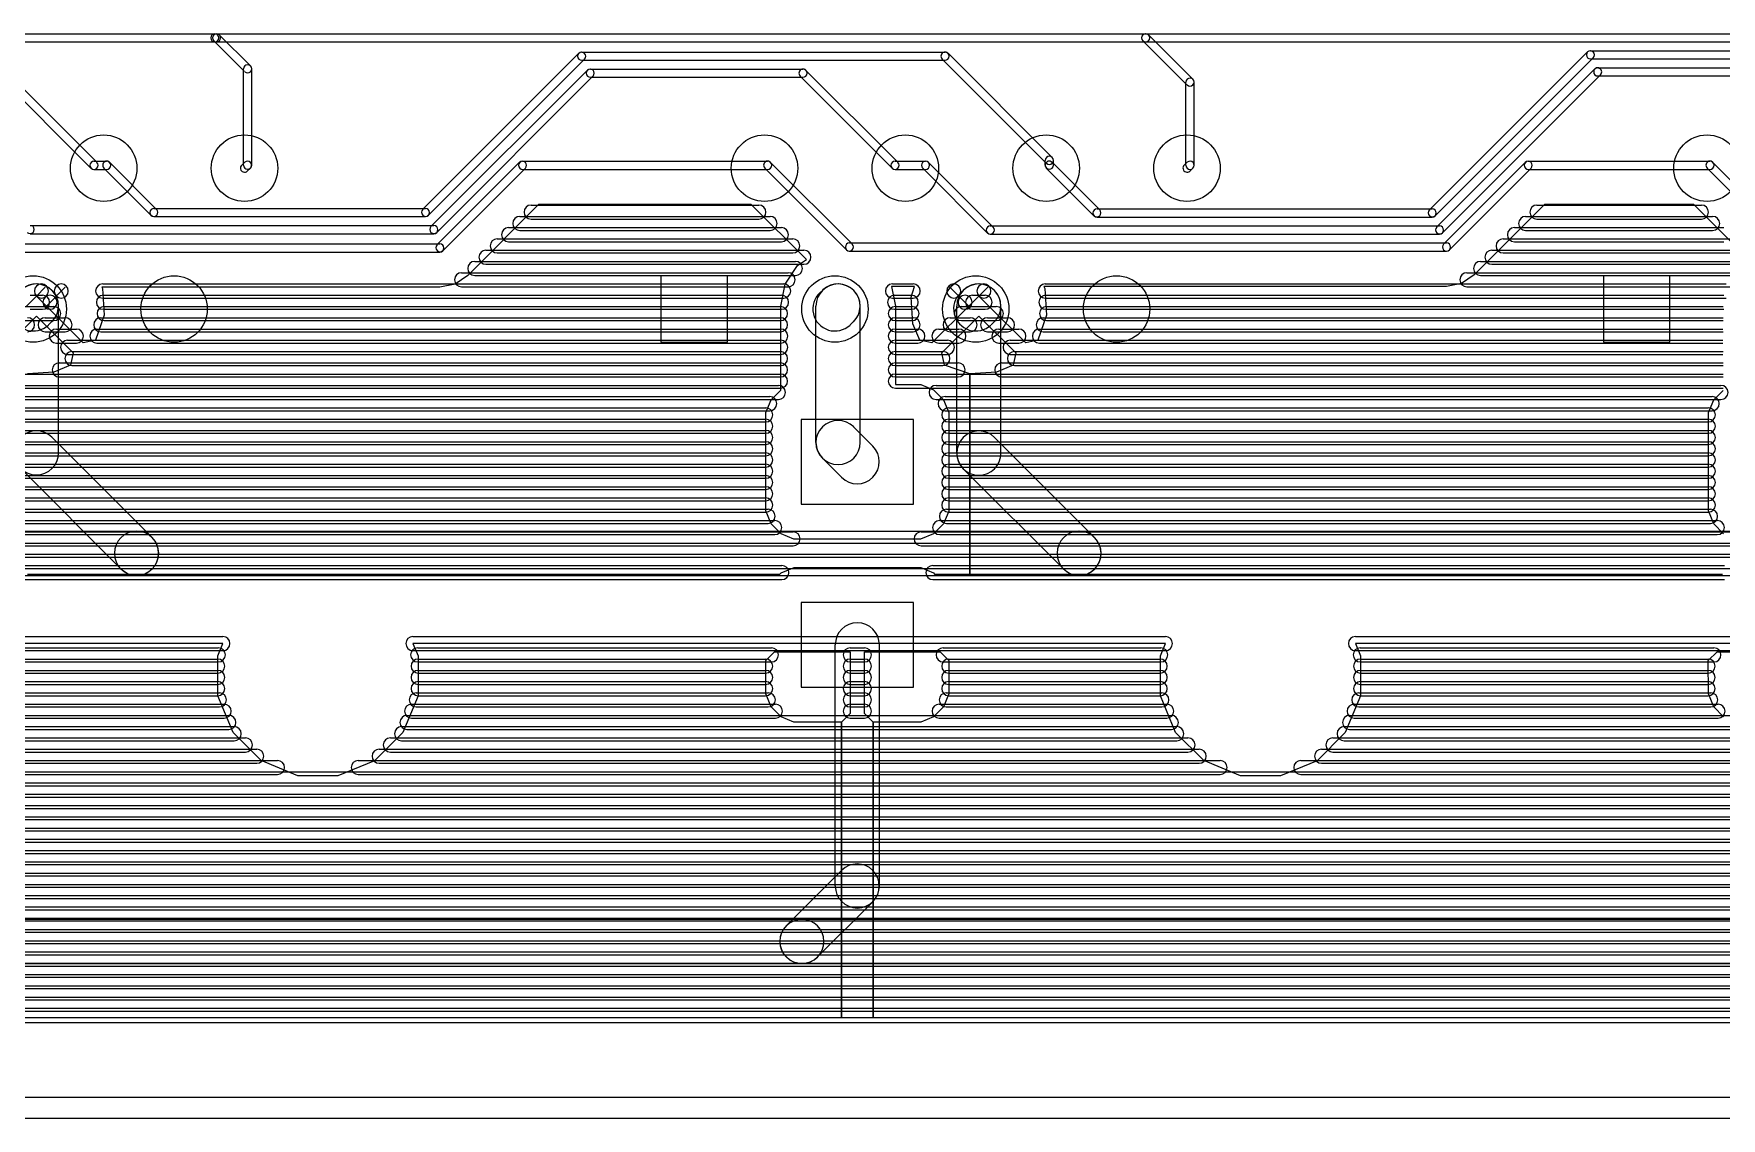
# Model space of a CAD drawing. Extents: x 25909 to 94169, y 14485 to 72115.
# Drawn here: x 56750 to 68733, y 14485 to 22187 of the extents above; entities that cross this region are included whole.
import ezdxf

# ---------------------------------------------------------------- set-up
doc = ezdxf.new("R2010")
doc.units = 0
doc.layers.add('BLACK', color=1, linetype='CONTINUOUS')

msp = doc.modelspace()

# ---------------------------------------------------------------- linework, layer by layer
at = {"layer": 'BLACK'}
for p, q in [((55411, 22187), (58035, 22187)), ((58035, 22187), (58047, 22187)), ((58035, 22187), (64645, 22187)), ((58069, 22178), (58288, 21959)), ((64646, 22187), (71298, 22187)), ((64667, 22178), (64980, 21865)), ((55411, 22129), (58035, 22129)), ((57197, 21274), (56414, 22057)), ((58028, 22137), (58247, 21918)), ((58035, 22129), (58047, 22129)), ((58035, 22129), (64645, 22129)), ((60641, 22057), (63221, 22057)), ((64626, 22137), (64939, 21824)), ((64646, 22129), (71298, 22129)), ((67783, 22058), (66660, 20935)), ((67804, 22066), (69866, 22066)), ((57156, 21233), (56373, 22016)), ((58239, 21254), (58239, 21938)), ((58297, 21254), (58297, 21938)), ((60620, 22048), (59511, 20939)), ((60661, 22007), (59552, 20898)), ((60641, 21999), (63221, 21999)), ((60702, 21936), (62212, 21936)), ((63940, 21268), (63201, 22007)), ((63981, 21309), (63242, 22048)), ((67824, 22017), (66701, 20894)), ((66712, 20814), (67835, 21937)), ((67804, 22008), (69866, 22008)), ((67856, 21945), (68990, 21945)), ((60681, 21928), (59570, 20817)), ((60722, 21887), (59611, 20776)), ((60702, 21878), (62212, 21878)), ((62845, 21233), (62192, 21886)), ((62886, 21274), (62233, 21927)), ((64932, 21253), (64932, 21843)), ((64990, 21253), (64990, 21843)), ((66753, 20773), (67876, 21896)), ((67856, 21887), (68990, 21887)), ((57177, 21282), (57267, 21282)), ((57177, 21224), (57267, 21224)), ((57581, 20899), (57248, 21232)), ((57622, 20940), (57289, 21273)), ((58226, 21254), (58248, 21274)), ((58266, 21212), (58288, 21232)), ((60200, 21274), (59613, 20687)), ((60241, 21233), (59654, 20646)), ((60221, 21282), (61961, 21282)), ((60221, 21224), (61961, 21224)), ((62520, 20653), (61941, 21232)), ((62561, 20694), (61982, 21273)), ((62866, 21282), (63082, 21282)), ((62866, 21224), (63082, 21224)), ((63062, 21232), (63521, 20773)), ((63103, 21273), (63562, 20814)), ((63932, 21254), (63932, 21288)), ((64278, 20894), (63940, 21232)), ((64320, 20936), (63982, 21274)), ((63990, 21254), (63990, 21288)), ((64919, 21254), (64941, 21274)), ((64959, 21212), (64981, 21232)), ((67341, 21273), (66762, 20694)), ((67382, 21232), (66803, 20653)), ((67363, 21282), (68653, 21282)), ((67363, 21224), (68653, 21224)), ((69226, 20639), (68633, 21232)), ((69267, 20680), (68674, 21273)), ((60335, 20974), (59831, 20469)), ((61845, 20974), (60335, 20974)), ((62236, 20584), (61845, 20974)), ((67478, 20974), (66979, 20475)), ((68538, 20974), (67478, 20974)), ((68928, 20584), (68538, 20974)), ((57603, 20947), (59531, 20947)), ((57603, 20889), (59531, 20889)), ((60201, 20890), (61979, 20890)), ((60281, 20970), (61899, 20970)), ((60281, 20870), (61899, 20870)), ((64300, 20943), (66680, 20943)), ((64300, 20885), (66680, 20885)), ((67344, 20890), (68672, 20890)), ((67424, 20970), (68592, 20970)), ((67424, 20870), (68592, 20870)), ((56725, 20825), (59591, 20825)), ((56725, 20767), (59591, 20767)), ((60121, 20810), (62059, 20810)), ((60201, 20790), (61979, 20790)), ((63542, 20822), (66732, 20822)), ((63542, 20764), (66732, 20764)), ((67264, 20810), (68752, 20810)), ((67344, 20790), (68672, 20790)), ((55855, 20695), (59633, 20695)), ((55855, 20637), (59633, 20637)), ((59961, 20650), (62219, 20650)), ((60041, 20730), (62139, 20730)), ((60041, 20630), (62139, 20630)), ((60121, 20710), (62059, 20710)), ((62542, 20701), (66782, 20701)), ((62542, 20643), (66782, 20643)), ((67104, 20650), (68912, 20650)), ((67184, 20730), (68832, 20730)), ((67184, 20630), (68832, 20630)), ((67264, 20710), (68752, 20710)), ((59881, 20570), (62159, 20570)), ((59961, 20550), (62219, 20550)), ((62085, 20409), (62173, 20541)), ((62173, 20541), (62236, 20584)), ((67024, 20570), (68850, 20570)), ((67104, 20550), (68912, 20550)), ((56768, 20324), (56831, 20387)), ((56831, 20387), (56768, 20324)), ((56839, 20253), (56973, 20387)), ((56972, 20387), (56839, 20253)), ((56973, 20387), (56972, 20387)), ((59634, 20387), (57233, 20387)), ((57233, 20387), (57237, 20378)), ((57237, 20378), (57249, 20189)), ((57239, 20410), (62075, 20410)), ((59741, 20408), (59634, 20387)), ((59831, 20469), (59741, 20408)), ((59788, 20490), (62106, 20490)), ((59788, 20390), (62106, 20390)), ((59881, 20470), (62159, 20470)), ((61203, 20468), (61203, 19996)), ((61675, 20468), (61203, 20468)), ((61675, 19996), (61675, 20468)), ((62054, 20253), (62085, 20409)), ((63005, 20393), (62840, 20393)), ((62840, 20393), (62868, 20253)), ((62847, 20410), (62995, 20410)), ((62980, 20317), (63005, 20393)), ((63250, 20393), (63249, 20393)), ((63249, 20393), (63390, 20253)), ((63390, 20253), (63250, 20393)), ((63461, 20324), (63530, 20393)), ((63530, 20393), (63461, 20324)), ((66782, 20393), (63923, 20393)), ((63923, 20393), (63930, 20378)), ((63930, 20378), (63942, 20189)), ((63932, 20410), (68768, 20410)), ((66889, 20414), (66782, 20393)), ((66979, 20475), (66889, 20414)), ((66927, 20490), (68797, 20490)), ((66927, 20390), (68797, 20390)), ((67024, 20470), (68850, 20470)), ((67896, 20468), (67896, 19996)), ((68368, 20468), (67896, 20468)), ((68368, 19996), (68368, 20468)), ((56768, 20324), (56697, 20253)), ((56724, 20330), (56812, 20330)), ((56839, 20253), (56768, 20324)), ((57101, 19991), (56839, 20253)), ((56925, 19211), (56925, 20253)), ((57239, 20310), (62075, 20310)), ((57244, 20330), (62060, 20330)), ((62054, 19655), (62054, 20253)), ((62304, 19285), (62304, 20253)), ((62352, 20367), (62331, 20346)), ((62618, 19285), (62618, 20253)), ((62847, 20310), (62995, 20310)), ((62863, 20330), (62981, 20330)), ((62868, 20253), (62868, 19696)), ((62992, 20128), (62980, 20317)), ((63390, 20253), (63128, 19991)), ((63304, 19209), (63304, 20253)), ((63352, 20367), (63331, 20346)), ((63461, 20324), (63390, 20253)), ((63417, 20330), (63505, 20330)), ((63532, 20253), (63461, 20324)), ((63794, 19991), (63532, 20253)), ((63618, 19209), (63618, 20253)), ((63932, 20310), (68768, 20310)), ((63937, 20330), (68751, 20330)), ((56506, 19920), (56768, 20182)), ((56644, 20250), (56892, 20250)), ((56644, 20150), (56892, 20150)), ((56724, 20230), (56812, 20230)), ((56768, 20182), (57030, 19920)), ((56830, 20170), (56972, 20170)), ((56876, 20140), (56855, 20119)), ((57249, 20189), (57188, 20010)), ((57225, 20170), (62053, 20170)), ((57244, 20230), (62060, 20230)), ((57249, 20250), (62053, 20250)), ((57249, 20150), (62053, 20150)), ((62569, 20140), (62548, 20119)), ((62863, 20230), (62981, 20230)), ((62868, 20250), (62986, 20250)), ((62868, 20170), (62994, 20170)), ((62868, 20150), (62986, 20150)), ((63199, 19920), (63461, 20182)), ((63257, 20170), (63399, 20170)), ((63337, 20250), (63585, 20250)), ((63337, 20150), (63585, 20150)), ((63417, 20230), (63505, 20230)), ((63461, 20182), (63723, 19920)), ((63523, 20170), (63665, 20170)), ((63569, 20140), (63548, 20119)), ((63942, 20189), (63881, 20010)), ((63918, 20170), (68746, 20170)), ((63937, 20230), (68751, 20230)), ((63942, 20250), (68746, 20250)), ((63942, 20150), (68746, 20150)), ((56830, 20070), (56972, 20070)), ((56910, 20090), (57052, 20090)), ((57198, 20090), (62054, 20090)), ((57225, 20070), (62053, 20070)), ((62868, 20090), (63028, 20090)), ((62868, 20070), (62994, 20070)), ((63041, 20010), (62992, 20128)), ((63177, 20090), (63319, 20090)), ((63257, 20070), (63399, 20070)), ((63523, 20070), (63665, 20070)), ((63603, 20090), (63745, 20090)), ((63891, 20090), (68745, 20090)), ((63918, 20070), (68746, 20070)), ((56910, 19990), (57052, 19990)), ((56990, 20010), (62054, 20010)), ((56990, 19910), (62054, 19910)), ((57030, 19920), (57011, 19833)), ((57021, 19930), (62053, 19930)), ((57188, 20010), (57101, 19991)), ((57198, 19990), (62054, 19990)), ((61203, 19996), (61675, 19996)), ((62868, 20010), (63238, 20010)), ((62868, 19990), (63028, 19990)), ((62868, 19930), (63206, 19930)), ((62868, 19910), (63238, 19910)), ((63128, 19991), (63041, 20010)), ((63177, 19990), (63319, 19990)), ((63218, 19833), (63199, 19920)), ((63603, 19990), (63745, 19990)), ((63683, 20010), (68745, 20010)), ((63683, 19910), (68745, 19910)), ((63723, 19920), (63704, 19833)), ((63714, 19930), (68746, 19930)), ((63881, 20010), (63794, 19991)), ((63891, 19990), (68745, 19990)), ((67896, 19996), (68368, 19996)), ((56893, 19784), (56704, 19772)), ((57011, 19833), (56893, 19784)), ((56931, 19850), (62053, 19850)), ((57021, 19830), (62053, 19830)), ((62868, 19850), (63314, 19850)), ((62868, 19830), (63206, 19830)), ((63397, 19772), (63218, 19833)), ((63586, 19784), (63397, 19772)), ((63704, 19833), (63586, 19784)), ((63624, 19850), (68746, 19850)), ((63714, 19830), (68746, 19830)), ((56175, 19770), (62053, 19770)), ((56175, 19670), (62053, 19670)), ((56464, 19690), (62038, 19690)), ((56931, 19750), (62053, 19750)), ((61987, 19588), (62054, 19655)), ((62868, 19770), (68746, 19770)), ((62868, 19750), (63314, 19750)), ((62868, 19696), (63048, 19696)), ((62868, 19670), (68746, 19670)), ((63048, 19696), (63139, 19658)), ((63139, 19658), (63209, 19588)), ((63157, 19690), (68731, 19690)), ((63397, 18350), (63397, 19772)), ((63397, 19772), (63397, 18350)), ((63624, 19750), (68746, 19750)), ((68680, 19588), (68746, 19654)), ((56464, 19590), (62038, 19590)), ((56528, 19610), (61976, 19610)), ((61949, 19497), (61987, 19588)), ((63157, 19590), (68731, 19590)), ((63209, 19588), (63247, 19496)), ((63221, 19610), (68669, 19610)), ((68642, 19497), (68680, 19588)), ((56528, 19510), (61976, 19510)), ((56554, 19530), (61948, 19530)), ((56554, 19450), (61948, 19450)), ((56554, 19430), (61948, 19430)), ((61949, 18798), (61949, 19497)), ((62998, 19447), (62198, 19447)), ((62198, 19447), (62198, 18847)), ((62998, 18847), (62998, 19447)), ((63221, 19510), (68669, 19510)), ((63247, 19530), (68641, 19530)), ((63247, 19496), (63247, 18797)), ((63247, 19450), (68641, 19450)), ((63247, 19430), (68641, 19430)), ((68642, 18798), (68642, 19497)), ((56554, 19370), (61948, 19370)), ((56554, 19350), (61948, 19350)), ((56879, 19321), (57591, 18609)), ((62572, 19395), (62708, 19259)), ((63247, 19370), (68641, 19370)), ((63247, 19350), (68641, 19350)), ((63572, 19320), (64284, 18608)), ((56554, 19290), (61948, 19290)), ((56554, 19270), (61948, 19270)), ((56554, 19210), (61948, 19210)), ((56554, 19190), (61948, 19190)), ((63247, 19290), (68641, 19290)), ((63247, 19270), (68641, 19270)), ((63247, 19210), (68641, 19210)), ((63247, 19190), (68641, 19190)), ((56554, 19130), (61948, 19130)), ((56554, 19110), (61948, 19110)), ((56657, 19099), (57369, 18387)), ((62350, 19173), (62486, 19037)), ((63247, 19130), (68641, 19130)), ((63247, 19110), (68641, 19110)), ((63350, 19098), (64062, 18386)), ((56554, 19050), (61948, 19050)), ((56554, 19030), (61948, 19030)), ((56554, 18970), (61948, 18970)), ((56554, 18950), (61948, 18950)), ((63247, 19050), (68641, 19050)), ((63247, 19030), (68641, 19030)), ((63247, 18970), (68641, 18970)), ((63247, 18950), (68641, 18950)), ((56554, 18890), (61948, 18890)), ((56554, 18870), (61948, 18870)), ((62198, 18847), (62998, 18847)), ((63247, 18890), (68641, 18890)), ((63247, 18870), (68641, 18870)), ((56490, 18730), (62012, 18730)), ((56538, 18810), (61964, 18810)), ((56538, 18710), (61964, 18710)), ((56554, 18790), (61948, 18790)), ((61987, 18706), (61949, 18798)), ((62057, 18636), (61987, 18706)), ((63209, 18706), (63139, 18636)), ((63183, 18730), (68705, 18730)), ((63247, 18797), (63209, 18706)), ((63231, 18810), (68657, 18810)), ((63231, 18710), (68657, 18710)), ((63247, 18790), (68641, 18790)), ((68680, 18706), (68642, 18798)), ((68750, 18636), (68680, 18706)), ((50787, 18654), (57479, 18654)), ((56358, 18650), (62142, 18650)), ((56490, 18630), (62012, 18630)), ((57480, 18654), (64172, 18654)), ((62148, 18598), (62057, 18636)), ((63047, 18598), (62148, 18598)), ((63139, 18636), (63047, 18598)), ((63051, 18650), (68835, 18650)), ((63183, 18630), (68705, 18630)), ((64173, 18654), (70865, 18654)), ((28466, 18570), (80266, 18570)), ((28466, 18470), (80266, 18470)), ((28546, 18490), (80186, 18490)), ((56358, 18550), (62142, 18550)), ((63051, 18550), (68835, 18550)), ((28546, 18390), (80186, 18390)), ((50787, 18340), (57479, 18340)), ((56442, 18410), (62062, 18410)), ((56704, 18350), (62048, 18350)), ((57480, 18340), (64172, 18340)), ((62048, 18350), (62057, 18358)), ((62057, 18358), (62149, 18396)), ((62149, 18396), (63048, 18396)), ((63048, 18396), (63139, 18358)), ((63135, 18410), (68755, 18410)), ((63139, 18358), (63147, 18350)), ((63147, 18350), (63397, 18350)), ((63397, 18350), (68742, 18350)), ((64173, 18340), (70865, 18340)), ((56442, 18310), (62062, 18310)), ((63135, 18310), (68755, 18310)), ((62998, 18147), (62198, 18147)), ((62198, 18147), (62198, 17547)), ((62998, 17547), (62998, 18147)), ((52749, 17906), (58093, 17906)), ((58093, 17856), (52749, 17856)), ((58057, 17769), (58093, 17856)), ((59442, 17906), (64786, 17906)), ((64786, 17856), (59442, 17856)), ((59442, 17856), (59479, 17768)), ((64750, 17769), (64786, 17856)), ((66135, 17906), (71477, 17906)), ((71478, 17856), (66135, 17856)), ((66135, 17856), (66172, 17768)), ((52749, 17806), (58093, 17806)), ((56514, 17826), (58060, 17826)), ((56554, 17746), (58056, 17746)), ((58057, 17486), (58057, 17769)), ((59442, 17806), (64786, 17806)), ((59476, 17826), (61988, 17826)), ((59479, 17768), (59479, 17485)), ((59479, 17746), (61947, 17746)), ((61948, 17735), (62010, 17797)), ((62010, 17797), (62548, 17797)), ((62441, 16135), (62441, 17847)), ((62548, 17826), (62648, 17826)), ((62548, 17797), (62548, 17359)), ((62548, 17746), (62648, 17746)), ((62648, 17359), (62648, 17797)), ((62648, 17797), (63186, 17797)), ((62755, 16135), (62755, 17847)), ((63186, 17797), (63248, 17735)), ((63207, 17826), (64753, 17826)), ((63247, 17746), (64749, 17746)), ((64750, 17486), (64750, 17769)), ((66135, 17806), (71477, 17806)), ((66169, 17826), (68681, 17826)), ((66172, 17768), (66172, 17485)), ((66172, 17746), (68640, 17746)), ((68641, 17735), (68703, 17797)), ((68703, 17797), (69241, 17797)), ((56514, 17726), (58060, 17726)), ((56554, 17666), (58056, 17666)), ((56554, 17646), (58056, 17646)), ((59476, 17726), (61988, 17726)), ((59479, 17666), (61947, 17666)), ((59479, 17646), (61947, 17646)), ((61949, 17498), (61948, 17735)), ((62548, 17726), (62648, 17726)), ((62548, 17666), (62648, 17666)), ((62548, 17646), (62648, 17646)), ((63207, 17726), (64753, 17726)), ((63248, 17735), (63247, 17498)), ((63247, 17666), (64749, 17666)), ((63247, 17646), (64749, 17646)), ((66169, 17726), (68681, 17726)), ((66172, 17666), (68640, 17666)), ((66172, 17646), (68640, 17646)), ((68642, 17498), (68641, 17735)), ((56536, 17506), (58068, 17506)), ((56554, 17586), (58056, 17586)), ((56554, 17566), (58056, 17566)), ((59466, 17506), (61966, 17506)), ((59479, 17586), (61947, 17586)), ((59479, 17566), (61947, 17566)), ((61987, 17406), (61949, 17498)), ((62198, 17547), (62998, 17547)), ((62548, 17586), (62648, 17586)), ((62548, 17566), (62648, 17566)), ((62548, 17506), (62648, 17506)), ((63247, 17498), (63209, 17406)), ((63229, 17506), (64761, 17506)), ((63247, 17586), (64749, 17586)), ((63247, 17566), (64749, 17566)), ((66159, 17506), (68659, 17506)), ((66172, 17586), (68640, 17586)), ((66172, 17566), (68640, 17566)), ((68680, 17406), (68642, 17498)), ((56486, 17426), (58102, 17426)), ((56536, 17406), (58068, 17406)), ((56554, 17486), (58056, 17486)), ((58165, 17225), (58057, 17486)), ((59479, 17485), (59370, 17224)), ((59433, 17426), (62017, 17426)), ((59466, 17406), (61966, 17406)), ((59479, 17486), (61947, 17486)), ((62057, 17336), (61987, 17406)), ((62548, 17486), (62648, 17486)), ((62548, 17426), (62648, 17426)), ((62548, 17406), (62648, 17406)), ((63209, 17406), (63139, 17336)), ((63179, 17426), (64795, 17426)), ((63229, 17406), (64761, 17406)), ((63247, 17486), (64749, 17486)), ((64858, 17225), (64750, 17486)), ((66172, 17485), (66063, 17224)), ((66126, 17426), (68710, 17426)), ((66159, 17406), (68659, 17406)), ((66172, 17486), (68640, 17486)), ((68750, 17336), (68680, 17406)), ((52669, 17266), (58173, 17266)), ((52707, 17346), (58135, 17346)), ((56486, 17326), (58102, 17326)), ((59362, 17266), (64866, 17266)), ((59400, 17346), (64828, 17346)), ((59433, 17326), (62017, 17326)), ((62148, 17298), (62057, 17336)), ((62247, 17298), (62148, 17298)), ((62486, 17297), (62247, 17298)), ((62548, 17359), (62486, 17297)), ((62486, 15200), (62486, 17297)), ((62486, 17297), (62486, 15200)), ((62548, 17326), (62648, 17326)), ((62710, 17297), (62648, 17359)), ((62949, 17298), (62710, 17297)), ((62710, 15200), (62710, 17297)), ((62710, 17297), (62710, 15200)), ((63048, 17298), (62949, 17298)), ((63139, 17336), (63048, 17298)), ((63179, 17326), (64795, 17326)), ((66055, 17266), (71559, 17266)), ((66093, 17346), (71519, 17346)), ((66126, 17326), (68710, 17326)), ((52589, 17186), (58253, 17186)), ((52669, 17166), (58173, 17166)), ((52707, 17246), (58135, 17246)), ((58365, 17025), (58165, 17225)), ((59370, 17224), (59170, 17024)), ((59282, 17186), (64946, 17186)), ((59362, 17166), (64866, 17166)), ((59400, 17246), (64828, 17246)), ((65058, 17025), (64858, 17225)), ((66063, 17224), (65863, 17024)), ((65975, 17186), (71639, 17186)), ((66055, 17166), (71559, 17166)), ((66093, 17246), (71519, 17246)), ((52361, 17026), (58481, 17026)), ((52509, 17106), (58333, 17106)), ((52589, 17086), (58253, 17086)), ((58626, 16916), (58365, 17025)), ((59170, 17024), (58909, 16916)), ((59054, 17026), (65174, 17026)), ((59202, 17106), (65026, 17106)), ((59282, 17086), (64946, 17086)), ((65319, 16916), (65058, 17025)), ((65863, 17024), (65602, 16916)), ((65747, 17026), (71867, 17026)), ((65895, 17106), (71719, 17106)), ((65975, 17086), (71639, 17086)), ((26625, 16946), (80657, 16946)), ((52361, 16926), (58481, 16926)), ((52509, 17006), (58333, 17006)), ((58909, 16916), (58626, 16916)), ((59054, 16926), (65174, 16926)), ((59202, 17006), (65026, 17006)), ((65602, 16916), (65319, 16916)), ((65747, 16926), (71867, 16926)), ((65895, 17006), (71719, 17006)), ((26625, 16866), (80657, 16866)), ((26625, 16846), (80657, 16846)), ((26625, 16786), (80657, 16786)), ((26625, 16766), (80657, 16766)), ((26625, 16706), (80657, 16706)), ((26625, 16686), (80657, 16686)), ((26625, 16626), (80657, 16626)), ((26625, 16606), (80657, 16606)), ((26625, 16546), (80657, 16546)), ((26625, 16526), (80657, 16526)), ((26625, 16466), (80657, 16466)), ((26625, 16446), (80657, 16446)), ((26625, 16386), (80657, 16386)), ((26625, 16366), (80657, 16366)), ((26625, 16306), (80657, 16306)), ((26625, 16286), (80657, 16286)), ((26625, 16226), (80657, 16226)), ((26625, 16206), (80657, 16206)), ((62486, 16245), (62094, 15853)), ((26625, 16146), (80657, 16146)), ((26625, 16126), (80657, 16126)), ((26625, 16066), (80657, 16066)), ((26625, 16046), (80657, 16046)), ((26625, 15986), (80657, 15986)), ((26625, 15966), (80657, 15966)), ((62708, 16023), (62316, 15631)), ((26625, 15906), (80657, 15906)), ((26625, 15886), (80657, 15886)), ((26625, 15826), (80657, 15826)), ((55512, 15898), (62204, 15898)), ((62205, 15898), (68897, 15898)), ((26625, 15806), (80657, 15806)), ((26625, 15726), (80657, 15726)), ((26691, 15746), (80593, 15746)), ((26691, 15646), (80593, 15646)), ((26771, 15666), (80513, 15666)), ((26851, 15586), (80433, 15586)), ((55512, 15584), (62204, 15584)), ((62205, 15584), (68897, 15584)), ((26771, 15566), (80513, 15566)), ((26851, 15486), (80433, 15486)), ((26930, 15506), (80352, 15506)), ((26930, 15406), (80352, 15406)), ((27010, 15426), (80272, 15426)), ((27090, 15346), (80192, 15346)), ((27010, 15326), (80272, 15326)), ((27090, 15246), (80192, 15246)), ((27170, 15266), (80112, 15266)), ((27170, 15166), (80112, 15166)), ((56017, 15200), (62486, 15200)), ((62486, 15200), (62710, 15200)), ((62710, 15200), (69179, 15200)), ((26378, 14635), (94094, 14635)), ((26378, 14485), (94094, 14485))]:
    msp.add_line(p, q, dxfattribs=at)
for centre in [(57246, 21232), (58246, 21232), (61939, 21232), (62939, 21232), (63939, 21232), (64939, 21232), (68632, 21232), (56746, 20232), (57746, 20232), (62439, 20232), (63439, 20232), (64439, 20232)]:
    msp.add_circle(centre, 236, dxfattribs=at)
for centre, radius, start, end in [((58035, 22158), 29, 90, 270), ((58035, 22158), 29, 90, 270), ((58048, 22158), 29, 45, 225), ((58035, 22158), 29, 270, 450), ((58047, 22158), 29, 270, 450), ((64646, 22158), 29, 45, 225), ((64646, 22158), 29, 90, 270), ((64645, 22158), 29, 270, 450), ((60641, 22028), 29, 90, 270), ((60640, 22027), 29, -45, 135), ((63221, 22028), 29, 405, 585), ((63221, 22028), 29, 270, 450), ((67804, 22037), 29, 90, 270), ((67803, 22037), 29, -45, 135), ((58268, 21938), 29, 360, 540), ((58268, 21938), 29, 225, 405), ((60702, 21907), 29, 90, 270), ((60701, 21907), 29, -45, 135), ((62212, 21907), 29, 405, 585), ((62212, 21907), 29, 270, 450), ((67856, 21916), 29, 90, 270), ((67855, 21916), 29, 315, 495), ((64961, 21843), 29, 360, 540), ((64960, 21844), 29, 225, 405), ((57177, 21253), 29, 90, 270), ((57177, 21253), 29, 225, 405), ((57268, 21253), 29, 405, 585), ((57267, 21253), 29, 270, 450), ((58246, 21233), 29, 133, 313), ((58268, 21254), 29, 180, 360), ((58268, 21253), 29, 313, 493), ((60221, 21253), 29, 90, 270), ((60220, 21253), 29, -45, 135), ((61961, 21253), 29, 405, 585), ((61961, 21253), 29, 270, 450), ((62866, 21253), 29, 90, 270), ((62866, 21253), 29, 225, 405), ((63082, 21253), 29, 45, 225), ((63082, 21253), 29, 270, 450), ((63961, 21288), 29, 360, 540), ((63961, 21253), 29, 405, 585), ((63961, 21254), 29, 180, 360), ((63961, 21288), 29, 225, 405), ((64939, 21233), 29, 133, 313), ((64961, 21253), 29, 180, 360), ((64961, 21253), 29, 313, 493), ((67363, 21253), 29, 90, 270), ((67362, 21253), 29, -45, 135), ((68653, 21253), 29, 405, 585), ((68653, 21253), 29, 270, 450), ((57603, 20918), 29, 90, 270), ((57602, 20919), 29, 225, 405), ((59532, 20919), 29, 135, 315), ((59531, 20918), 29, 270, 450), ((60201, 20840), 50, 90, 270), ((60281, 20920), 50, 90, 270), ((61899, 20920), 50, 270, 450), ((61979, 20840), 50, 270, 450), ((64300, 20914), 29, 90, 270), ((64299, 20915), 29, 225, 405), ((66681, 20915), 29, 135, 315), ((66680, 20914), 29, 270, 450), ((67344, 20840), 50, 90, 270), ((67424, 20920), 50, 90, 270), ((68592, 20920), 50, 270, 450), ((68672, 20840), 50, 270, 450), ((56724, 20797), 29, 225, 405), ((59591, 20797), 29, 135, 315), ((59591, 20796), 29, 270, 450), ((60121, 20760), 50, 90, 270), ((62059, 20760), 50, 270, 450), ((63542, 20793), 29, 90, 270), ((63542, 20793), 29, 225, 405), ((66733, 20794), 29, 135, 315), ((66732, 20793), 29, 270, 450), ((67264, 20760), 50, 90, 270), ((59634, 20667), 29, 135, 315), ((59633, 20666), 29, 270, 450), ((59961, 20600), 50, 90, 270), ((60041, 20680), 50, 90, 270), ((62139, 20680), 50, 270, 450), ((62219, 20600), 50, 270, 450), ((62542, 20672), 29, 90, 270), ((62541, 20673), 29, 225, 405), ((66782, 20673), 29, 135, 315), ((66782, 20672), 29, 270, 450), ((67104, 20600), 50, 90, 270), ((67184, 20680), 50, 90, 270), ((59881, 20520), 50, 90, 270), ((62159, 20520), 50, 270, 450), ((67024, 20520), 50, 90, 270), ((56768, 20253), 157, 360, 540), ((56768, 20253), 157, -46, 133), ((56804, 20360), 50, 0, 180), ((56945, 20360), 50, 90, 270), ((56945, 20360), 50, 270, 450), ((57239, 20360), 50, 90, 270), ((59788, 20440), 50, 90, 270), ((62075, 20360), 50, 270, 450), ((62106, 20440), 50, 270, 450), ((62461, 20253), 157, 360, 540), ((62461, 20253), 157, -46, 133), ((62847, 20360), 50, 90, 270), ((62995, 20360), 50, 270, 450), ((63283, 20360), 50, 0, 180), ((63461, 20253), 157, 360, 540), ((63461, 20253), 157, -46, 133), ((63497, 20360), 50, 0, 180), ((63932, 20360), 50, 90, 270), ((66927, 20440), 50, 90, 270), ((56746, 20233), 157, 133, 313), ((56804, 20360), 50, 180, 360), ((56812, 20280), 50, 270, 450), ((56865, 20280), 50, 90, 270), ((56865, 20280), 50, 270, 450), ((57244, 20280), 50, 90, 270), ((62060, 20280), 50, 270, 450), ((62439, 20233), 157, 133, 313), ((62863, 20280), 50, 90, 270), ((62981, 20280), 50, 270, 450), ((63283, 20360), 50, 180, 360), ((63439, 20233), 157, 133, 313), ((63363, 20280), 50, 0, 180), ((63363, 20280), 50, 180, 360), ((63417, 20280), 50, 90, 270), ((63497, 20360), 50, 180, 360), ((63505, 20280), 50, 270, 450), ((63937, 20280), 50, 90, 270), ((56706, 20120), 50, 270, 450), ((56830, 20120), 50, 90, 270), ((56892, 20200), 50, 270, 450), ((56972, 20120), 50, 270, 450), ((57225, 20120), 50, 90, 270), ((57249, 20200), 50, 90, 270), ((62053, 20200), 50, 270, 450), ((62053, 20120), 50, 270, 450), ((62868, 20200), 50, 90, 270), ((62868, 20120), 50, 90, 270), ((62986, 20200), 50, 270, 450), ((62994, 20120), 50, 270, 450), ((63257, 20120), 50, 90, 270), ((63337, 20200), 50, 90, 270), ((63399, 20120), 50, 270, 450), ((63523, 20120), 50, 90, 270), ((63585, 20200), 50, 270, 450), ((63665, 20120), 50, 270, 450), ((63918, 20120), 50, 90, 270), ((63942, 20200), 50, 90, 270), ((56910, 20040), 50, 90, 270), ((57052, 20040), 50, 270, 450), ((57198, 20040), 50, 90, 270), ((62054, 20040), 50, 270, 450), ((62868, 20040), 50, 90, 270), ((63028, 20040), 50, 270, 450), ((63177, 20040), 50, 90, 270), ((63319, 20040), 50, 270, 450), ((63603, 20040), 50, 90, 270), ((63745, 20040), 50, 270, 450), ((63891, 20040), 50, 90, 270), ((56990, 19960), 50, 90, 270), ((57021, 19880), 50, 90, 270), ((62053, 19880), 50, 270, 450), ((62054, 19960), 50, 270, 450), ((62868, 19960), 50, 90, 270), ((62868, 19880), 50, 90, 270), ((63206, 19880), 50, 270, 450), ((63238, 19960), 50, 270, 450), ((63683, 19960), 50, 90, 270), ((63714, 19880), 50, 90, 270), ((56931, 19800), 50, 90, 270), ((62053, 19800), 50, 270, 450), ((62868, 19800), 50, 90, 270), ((63314, 19800), 50, 270, 450), ((63624, 19800), 50, 90, 270), ((62038, 19640), 50, 270, 450), ((62053, 19720), 50, 270, 450), ((62868, 19720), 50, 90, 270), ((63157, 19640), 50, 90, 270), ((68731, 19640), 50, 270, 450), ((61976, 19560), 50, 270, 450), ((63221, 19560), 50, 90, 270), ((68669, 19560), 50, 270, 450), ((61948, 19480), 50, 270, 450), ((61948, 19400), 50, 270, 450), ((62461, 19284), 157, 45, 225), ((63247, 19480), 50, 90, 270), ((63247, 19400), 50, 90, 270), ((68641, 19480), 50, 270, 450), ((68641, 19400), 50, 270, 450), ((56768, 19210), 157, 45, 225), ((61948, 19320), 50, 270, 450), ((63247, 19320), 50, 90, 270), ((63461, 19209), 157, 45, 225), ((68641, 19320), 50, 270, 450), ((56768, 19211), 157, 180, 360), ((61948, 19240), 50, 270, 450), ((61948, 19160), 50, 270, 450), ((62461, 19285), 157, 180, 360), ((62597, 19148), 157, 225, 405), ((63247, 19240), 50, 90, 270), ((63247, 19160), 50, 90, 270), ((63461, 19209), 157, 180, 360), ((68641, 19240), 50, 270, 450), ((68641, 19160), 50, 270, 450), ((61948, 19080), 50, 270, 450), ((63247, 19080), 50, 90, 270), ((68641, 19080), 50, 270, 450), ((61948, 19000), 50, 270, 450), ((61948, 18920), 50, 270, 450), ((63247, 19000), 50, 90, 270), ((63247, 18920), 50, 90, 270), ((68641, 19000), 50, 270, 450), ((68641, 18920), 50, 270, 450), ((61948, 18840), 50, 270, 450), ((63247, 18840), 50, 90, 270), ((68641, 18840), 50, 270, 450), ((61964, 18760), 50, 270, 450), ((62012, 18680), 50, 270, 450), ((63183, 18680), 50, 90, 270), ((63231, 18760), 50, 90, 270), ((68657, 18760), 50, 270, 450), ((68705, 18680), 50, 270, 450), ((57480, 18497), 157, 90, 270), ((57480, 18497), 157, 90, 270), ((57480, 18498), 157, 225, 405), ((57479, 18497), 157, 270, 450), ((57480, 18497), 157, 270, 450), ((62142, 18600), 50, 270, 450), ((63051, 18600), 50, 90, 270), ((64173, 18497), 157, 90, 270), ((64173, 18497), 157, 225, 405), ((64172, 18497), 157, 270, 450), ((62062, 18360), 50, 270, 450), ((63135, 18360), 50, 90, 270), ((62598, 17847), 157, 360, 540), ((58093, 17856), 50, 270, 450), ((59442, 17856), 50, 90, 270), ((64786, 17856), 50, 270, 450), ((66135, 17856), 50, 90, 270), ((58056, 17696), 50, 270, 450), ((58060, 17776), 50, 270, 450), ((59476, 17776), 50, 90, 270), ((59479, 17696), 50, 90, 270), ((61947, 17696), 50, 270, 450), ((61988, 17776), 50, 270, 450), ((62548, 17776), 50, 90, 270), ((62548, 17696), 50, 90, 270), ((62648, 17776), 50, 270, 450), ((62648, 17696), 50, 270, 450), ((63207, 17776), 50, 90, 270), ((63247, 17696), 50, 90, 270), ((64749, 17696), 50, 270, 450), ((64753, 17776), 50, 270, 450), ((66169, 17776), 50, 90, 270), ((66172, 17696), 50, 90, 270), ((68640, 17696), 50, 270, 450), ((68681, 17776), 50, 270, 450), ((58056, 17616), 50, 270, 450), ((59479, 17616), 50, 90, 270), ((61947, 17616), 50, 270, 450), ((62548, 17616), 50, 90, 270), ((62648, 17616), 50, 270, 450), ((63247, 17616), 50, 90, 270), ((64749, 17616), 50, 270, 450), ((66172, 17616), 50, 90, 270), ((68640, 17616), 50, 270, 450), ((58056, 17536), 50, 270, 450), ((58068, 17456), 50, 270, 450), ((59466, 17456), 50, 90, 270), ((59479, 17536), 50, 90, 270), ((61947, 17536), 50, 270, 450), ((61966, 17456), 50, 270, 450), ((62548, 17536), 50, 90, 270), ((62548, 17456), 50, 90, 270), ((62648, 17536), 50, 270, 450), ((62648, 17456), 50, 270, 450), ((63229, 17456), 50, 90, 270), ((63247, 17536), 50, 90, 270), ((64749, 17536), 50, 270, 450), ((64761, 17456), 50, 270, 450), ((66159, 17456), 50, 90, 270), ((66172, 17536), 50, 90, 270), ((68640, 17536), 50, 270, 450), ((68659, 17456), 50, 270, 450), ((58102, 17376), 50, 270, 450), ((59433, 17376), 50, 90, 270), ((62017, 17376), 50, 270, 450), ((62548, 17376), 50, 90, 270), ((62648, 17376), 50, 270, 450), ((63179, 17376), 50, 90, 270), ((64795, 17376), 50, 270, 450), ((66126, 17376), 50, 90, 270), ((68710, 17376), 50, 270, 450), ((58135, 17296), 50, 270, 450), ((58173, 17216), 50, 270, 450), ((59362, 17216), 50, 90, 270), ((59400, 17296), 50, 90, 270), ((64828, 17296), 50, 270, 450), ((64866, 17216), 50, 270, 450), ((66055, 17216), 50, 90, 270), ((66093, 17296), 50, 90, 270), ((58253, 17136), 50, 270, 450), ((59282, 17136), 50, 90, 270), ((64946, 17136), 50, 270, 450), ((65975, 17136), 50, 90, 270), ((58333, 17056), 50, 270, 450), ((58481, 16976), 50, 270, 450), ((59054, 16976), 50, 90, 270), ((59202, 17056), 50, 90, 270), ((65026, 17056), 50, 270, 450), ((65174, 16976), 50, 270, 450), ((65747, 16976), 50, 90, 270), ((65895, 17056), 50, 90, 270), ((62597, 16134), 157, -45, 135), ((62598, 16135), 157, 180, 360), ((62205, 15741), 157, 90, 270), ((62205, 15742), 157, 135, 315), ((62204, 15741), 157, 270, 450)]:
    msp.add_arc(centre, radius, start, end, dxfattribs=at)

doc.saveas('drawing.dxf')
